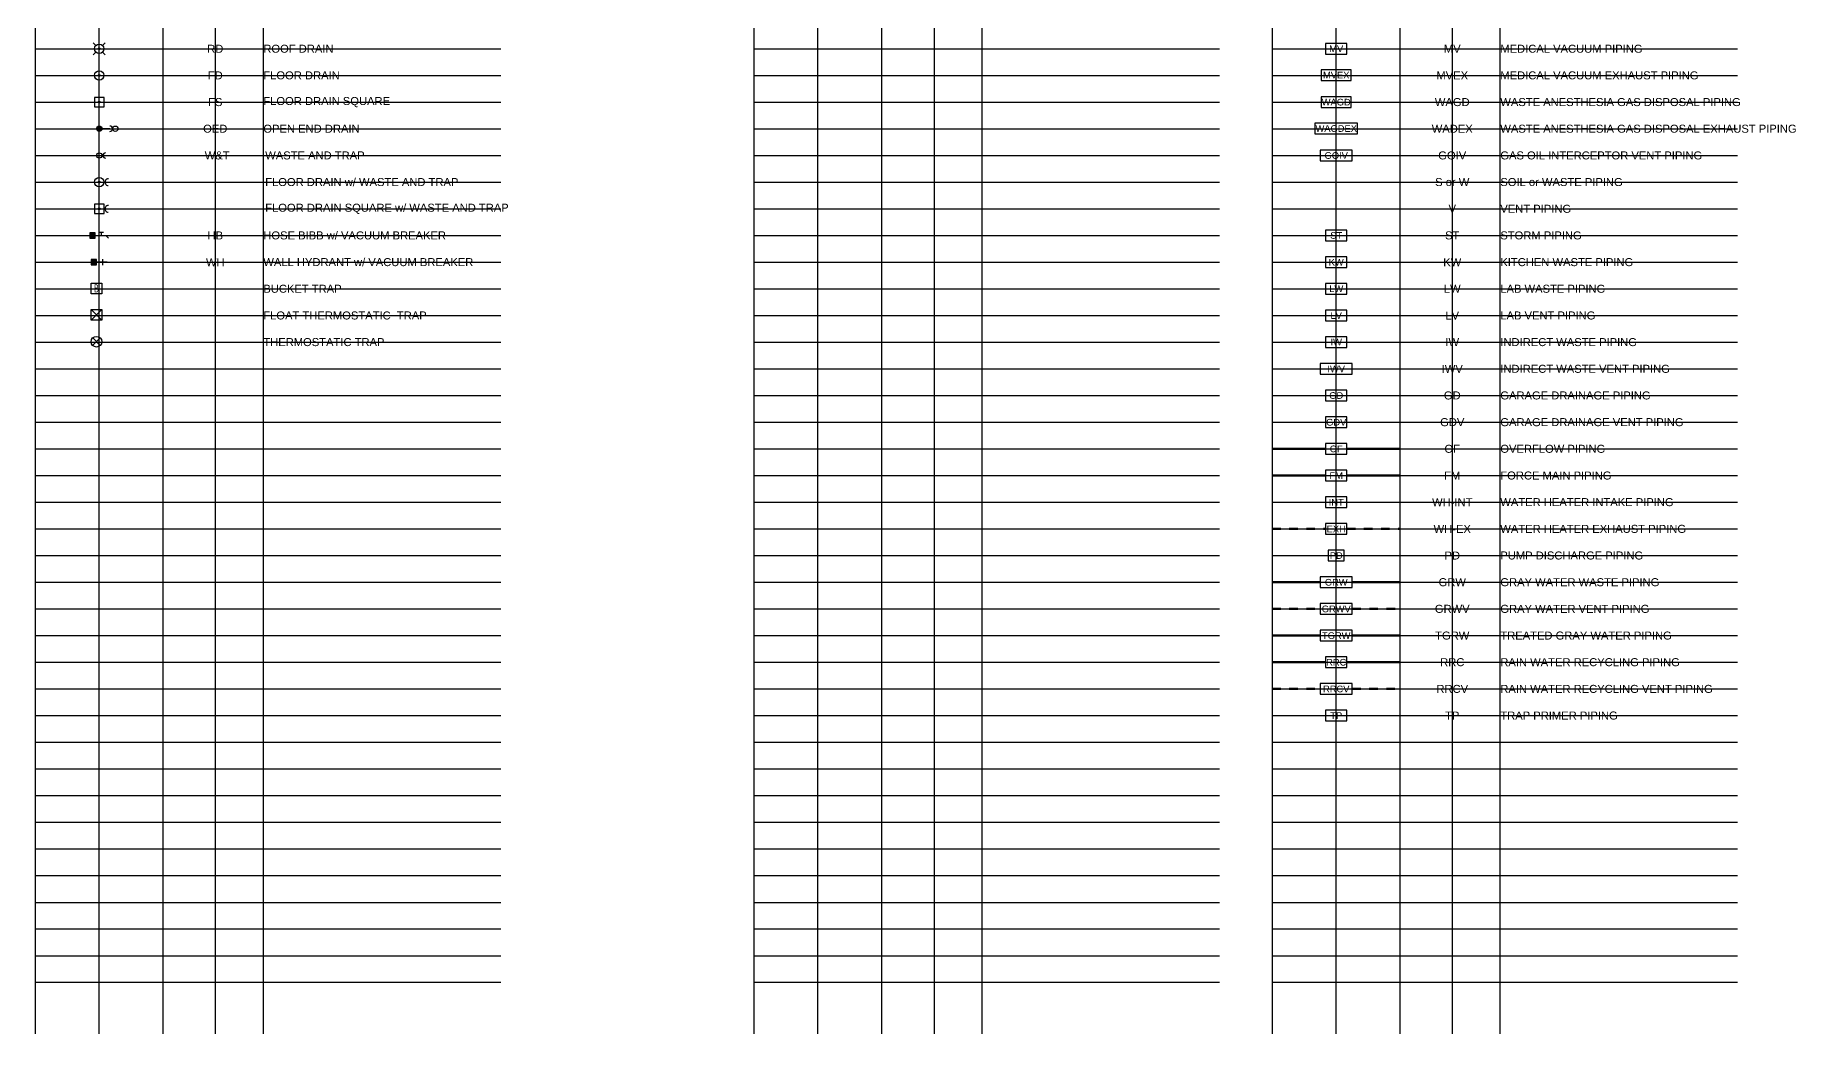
# Model space of a CAD drawing. Extents: x 1982 to 2088, y 1462 to 1485.
# Drawn here: x 2051.56 to 2072.18, y 1461.75 to 1473.45 of the extents above; entities that cross this region are included whole.
import ezdxf
from ezdxf.enums import TextEntityAlignment as Align

# ---------------------------------------------------------------- set-up
doc = ezdxf.new("R2010")
doc.units = 0
doc.header["$LTSCALE"] = 0.375
doc.header["$MEASUREMENT"] = 0
doc.linetypes.add('COND', pattern=[1.7, 1.5, -0.2])
doc.linetypes.add('VENT', pattern=[0.3, 0.2, -0.1])
for name, color, linetype in [('G-ANNO-TEXT', 70, 'Continuous'), ('P-CW-N', 4, 'Continuous'), ('P-CW-N @ 1', 4, 'Continuous'), ('P-GD-N', 2, 'Continuous'), ('P-GD-N @ 1', 2, 'Continuous'), ('P-GOIV-N', 3, 'VENT'), ('P-GOIV-N @ 1', 3, 'VENT'), ('P-GV-N', 5, 'VENT'), ('P-GV-N @ 1', 5, 'VENT'), ('P-IW-N', 1, 'Continuous'), ('P-IW-N @ 1', 1, 'Continuous'), ('P-IWV-N', 1, 'VENT'), ('P-IWV-N @ 1', 1, 'VENT'), ('P-KW-N', 1, 'Continuous'), ('P-KW-N @ 1', 1, 'Continuous'), ('P-LABV-N', 3, 'VENT'), ('P-LABV-N @ 1', 3, 'VENT'), ('P-LABW-N', 2, 'Continuous'), ('P-LABW-N @ 1', 2, 'Continuous'), ('P-MV-N', 1, 'Continuous'), ('P-MV-N @ 1', 1, 'Continuous'), ('P-MVEX-N', 1, 'VENT'), ('P-MVEX-N @ 1', 1, 'VENT'), ('P-PD-N', 6, 'Continuous'), ('P-PD-N @ 1', 6, 'Continuous'), ('P-SAN-N', 6, 'Continuous'), ('P-SANV-N', 5, 'VENT'), ('P-STRM-N', 2, 'COND'), ('P-STRM-N @ 1', 2, 'COND'), ('P-TP-N', 6, 'Continuous'), ('P-TP-N @ 1', 6, 'Continuous'), ('P-WAGD-EX-N', 6, 'Continuous'), ('P-WAGD-EX-N @ 1', 6, 'Continuous'), ('P-WAGD-N', 6, 'Continuous'), ('P-WAGD-N @ 1', 6, 'Continuous'), ('P-WH-INT-N', 213, 'Continuous'), ('P-WH-INT-N @ 1', 213, 'Continuous')]:
    doc.layers.add(name, color=color, linetype=linetype)
doc.layers.add('GRID', color=7, linetype='Continuous', plot=False)
for name, color, linetype, lineweight in [('P-FM-N', 66, 'Continuous', 60), ('P-FM-N @ 1', 66, 'Continuous', 60), ('P-GRW-N', 42, 'Continuous', 60), ('P-GRW-N @ 1', 42, 'Continuous', 60), ('P-GRWV-N', 53, 'VENT', 60), ('P-GRWV-N @ 1', 53, 'VENT', 60), ('P-OF-N', 43, 'Continuous', 60), ('P-OF-N @ 1', 43, 'Continuous', 60), ('P-RRC-N', 134, 'Continuous', 60), ('P-RRC-N @ 1', 134, 'Continuous', 60), ('P-RRCV-N', 65, 'VENT', 60), ('P-RRCV-N @ 1', 65, 'VENT', 60), ('P-TGRW-N', 105, 'Continuous', 60), ('P-TGRW-N @ 1', 105, 'Continuous', 60), ('P-WH-EXH-N', 133, 'VENT', 60), ('P-WH-EXH-N @ 1', 133, 'VENT', 60)]:
    doc.layers.add(name, color=color, linetype=linetype, lineweight=lineweight)
doc.styles.add('Arial', font='arial.ttf')
doc.styles.add('dim', font='dim.shx', dxfattribs={"width": 0.75, "height": 9})
pattern_1 = [(0, (-3e-17, -0.03125), (0, 0.015625), [])]

# ---------------------------------------------------------------- blocks, each defined once
blk = doc.blocks.new('*U71')
h = blk.add_hatch()
h.set_pattern_fill('_USER', scale=0.015625, pattern_type=0)
h.set_pattern_definition(pattern_1)
h.paths.add_polyline_path([(0.062, 0), (0, 0), (0, -0.031), (0.062, -0.031)])
h.paths.add_polyline_path([(0.062, 0.031), (0, 0.031), (0, 0), (0.062, 0)])
for p, q in [((0.109, 0.037), (0.16, 0.037)), ((0.185, 0), (0.217, -0.031))]:
    blk.add_line(p, q)
at = {"color": 0}
for p, q in [((0.134, 0), (0.134, 0.037)), ((0, 0), (0.185, 0))]:
    blk.add_line(p, q, dxfattribs=at)
blk.add_lwpolyline([(0.062, -0.031), (0.062, 0.031), (0, 0.031), (0, -0.031)], close=True)
blk = doc.blocks.new('*U72')
h = blk.add_hatch()
h.set_pattern_fill('_USER', scale=0.015625, pattern_type=0)
h.set_pattern_definition(pattern_1)
h.paths.add_polyline_path([(0.062, 0), (0, 0), (0, -0.031), (0.062, -0.031)])
h.paths.add_polyline_path([(0.062, 0.031), (0, 0.031), (0, 0), (0.062, 0)])
for p, q in [((0.134, -0.037), (0.134, 0.037)), ((0.185, 0), (0, 0))]:
    blk.add_line(p, q)
at = {"color": 0}
blk.add_line((0, 0), (0.185, 0), dxfattribs=at)
blk.add_lwpolyline([(0.062, -0.031), (0.062, 0.031), (0, 0.031), (0, -0.031)], close=True)
blk = doc.blocks.new('*U104')
blk.add_lwpolyline([(-0.063, 0.125), (0.063, 0.125), (0.063, 0), (-0.063, 0)], close=True)
at = {"style": 'dim', "width": 0.75}
blk.add_text('B', height=0.0938, dxfattribs=at).set_placement((0, 0.062), align=Align.MIDDLE)
blk = doc.blocks.new('*U105')
for p, q in [((-0.063, 0), (0.063, 0.125)), ((-0.063, 0.125), (0.063, 0))]:
    blk.add_line(p, q)
blk.add_lwpolyline([(-0.063, 0.125), (0.063, 0.125), (0.063, 0), (-0.063, 0)], close=True)
blk = doc.blocks.new('*U106')
for p, q in [((-0.045, 0.018), (0.044, 0.106)), ((-0.044, 0.106), (0.045, 0.018))]:
    blk.add_line(p, q)
blk.add_circle((0, 0.062), 0.0625)
blk = doc.blocks.new('*U109')
at = {"color": 0}
for p, q in [((-0.07, 0.07), (-0.039, 0.039)), ((0.07, 0.07), (0.039, 0.039)), ((-0.039, -0.039), (-0.07, -0.07)), ((0.039, -0.039), (0.07, -0.07))]:
    blk.add_line(p, q, dxfattribs=at)
for radius in [0.0553, 0.01]:
    blk.add_circle((0, 0), radius, dxfattribs=at)
blk = doc.blocks.new('*U108')
at = {"color": 0}
for radius in [0.0553, 0.01]:
    blk.add_circle((0, 0), radius, dxfattribs=at)
blk = doc.blocks.new('*U110')
at = {"color": 0}
blk.add_lwpolyline([(-0.056, -0.056), (0.056, -0.056), (0.056, 0.056), (-0.056, 0.056)], close=True, dxfattribs=at)
blk.add_circle((0, 0), 0.01, dxfattribs=at)
blk = doc.blocks.new('*U111')
at = {"color": 0}
for p, q in [((-0.031, 0), (0.039, 0)), ((-0.029, 0.011), (0.029, 0.011)), ((-0.022, 0.022), (0.022, 0.022)), ((0.125, 0), (0.031, 0)), ((-0.029, -0.011), (0.029, -0.011)), ((-0.022, -0.022), (0.022, -0.022))]:
    blk.add_line(p, q, dxfattribs=at)
at = {"color": 0, "linetype": 'Continuous'}
blk.add_circle((0, 0), 0.0312, dxfattribs=at)
at = {"color": 0}
blk.add_circle((0.188, 0), 0.0312, dxfattribs=at)
blk.add_arc((0.125, 0), 0.0312, 270, 90, dxfattribs=at)
blk = doc.blocks.new('*U112')
at = {"color": 0}
blk.add_circle((0, 0), 0.0312, dxfattribs=at)
blk.add_arc((0.075, 0), 0.0312, 90, 270, dxfattribs=at)
blk = doc.blocks.new('*U113')
at = {"color": 0}
for radius in [0.0553, 0.01]:
    blk.add_circle((0, 0), radius, dxfattribs=at)
blk.add_arc((0.106, 0), 0.0391, 88.7783, 270.5138, dxfattribs=at)
blk = doc.blocks.new('*U114')
at = {"color": 0}
blk.add_lwpolyline([(-0.056, -0.056), (0.056, -0.056), (0.056, 0.056), (-0.056, 0.056)], close=True, dxfattribs=at)
blk.add_circle((0, 0), 0.01, dxfattribs=at)
blk.add_arc((0.106, 0), 0.0391, 88.7783, 270.5138, dxfattribs=at)
blk = doc.blocks.new('*U153')
at = {"layer": 'DEFPOINTS'}
blk.add_lwpolyline([(-0.125, -0.0625), (0.125, -0.0625), (0.125, 0.0625), (-0.125, 0.0625)], close=True, dxfattribs=at)
at = {"style": 'Arial'}
blk.add_text('MV', height=0.07812, dxfattribs=at).set_placement((0, 0), align=Align.MIDDLE)
blk = doc.blocks.new('*U144')
at = {"layer": 'DEFPOINTS'}
blk.add_lwpolyline([(-0.177, -0.062), (0.175, -0.062), (0.175, 0.062), (-0.177, 0.062)], close=True, dxfattribs=at)
at = {"style": 'Arial'}
blk.add_text('MVEX', height=0.0781, dxfattribs=at).set_placement((0, 0), align=Align.MIDDLE)
blk = doc.blocks.new('*U154')
at = {"layer": 'DEFPOINTS'}
blk.add_lwpolyline([(-0.177, -0.062), (0.175, -0.062), (0.175, 0.062), (-0.177, 0.062)], close=True, dxfattribs=at)
at = {"style": 'Arial'}
blk.add_text('WAGD', height=0.0781, dxfattribs=at).set_placement((0, 0), align=Align.MIDDLE)
blk = doc.blocks.new('*U145')
at = {"layer": 'DEFPOINTS'}
blk.add_lwpolyline([(-0.25, -0.0625), (0.25, -0.0625), (0.25, 0.0625), (-0.25, 0.0625)], close=True, dxfattribs=at)
at = {"style": 'Arial'}
blk.add_text('WAGDEX', height=0.07812, dxfattribs=at).set_placement((0, 0), align=Align.MIDDLE)
blk = doc.blocks.new('*U147')
at = {"layer": 'DEFPOINTS'}
blk.add_lwpolyline([(-0.1875, -0.0625), (0.1875, -0.0625), (0.1875, 0.0625), (-0.1875, 0.0625)], close=True, dxfattribs=at)
at = {"style": 'Arial'}
blk.add_text('GOIV', height=0.07812, dxfattribs=at).set_placement((0, 0), align=Align.MIDDLE)
blk = doc.blocks.new('*U160')
at = {"layer": 'DEFPOINTS'}
blk.add_lwpolyline([(-0.125, -0.0625), (0.125, -0.0625), (0.125, 0.0625), (-0.125, 0.0625)], close=True, dxfattribs=at)
at = {"style": 'Arial'}
blk.add_text('ST', height=0.07812, dxfattribs=at).set_placement((0, 0), align=Align.MIDDLE)
blk = doc.blocks.new('*U161')
at = {"layer": 'DEFPOINTS'}
blk.add_lwpolyline([(-0.125, -0.0625), (0.125, -0.0625), (0.125, 0.0625), (-0.125, 0.0625)], close=True, dxfattribs=at)
at = {"style": 'Arial'}
blk.add_text('KW', height=0.07812, dxfattribs=at).set_placement((0, 0), align=Align.MIDDLE)
blk = doc.blocks.new('*U162')
at = {"layer": 'DEFPOINTS'}
blk.add_lwpolyline([(-0.125, -0.0625), (0.125, -0.0625), (0.125, 0.0625), (-0.125, 0.0625)], close=True, dxfattribs=at)
at = {"style": 'Arial'}
blk.add_text('LW', height=0.07812, dxfattribs=at).set_placement((0, 0), align=Align.MIDDLE)
blk = doc.blocks.new('*U163')
at = {"layer": 'DEFPOINTS'}
blk.add_lwpolyline([(-0.125, -0.0625), (0.125, -0.0625), (0.125, 0.0625), (-0.125, 0.0625)], close=True, dxfattribs=at)
at = {"style": 'Arial'}
blk.add_text('LV', height=0.07812, dxfattribs=at).set_placement((0, 0), align=Align.MIDDLE)
blk = doc.blocks.new('*U164')
at = {"layer": 'DEFPOINTS'}
blk.add_lwpolyline([(-0.125, -0.0625), (0.125, -0.0625), (0.125, 0.0625), (-0.125, 0.0625)], close=True, dxfattribs=at)
at = {"style": 'Arial'}
blk.add_text('IW', height=0.07812, dxfattribs=at).set_placement((0, 0), align=Align.MIDDLE)
blk = doc.blocks.new('*U165')
at = {"layer": 'DEFPOINTS'}
blk.add_lwpolyline([(-0.1875, -0.0625), (0.1875, -0.0625), (0.1875, 0.0625), (-0.1875, 0.0625)], close=True, dxfattribs=at)
at = {"style": 'Arial'}
blk.add_text('IWV', height=0.07812, dxfattribs=at).set_placement((0, 0), align=Align.MIDDLE)
blk = doc.blocks.new('*U166')
at = {"layer": 'DEFPOINTS'}
blk.add_lwpolyline([(-0.125, -0.0625), (0.125, -0.0625), (0.125, 0.0625), (-0.125, 0.0625)], close=True, dxfattribs=at)
at = {"style": 'Arial'}
blk.add_text('GD', height=0.07812, dxfattribs=at).set_placement((0, 0), align=Align.MIDDLE)
blk = doc.blocks.new('*U167')
at = {"layer": 'DEFPOINTS'}
blk.add_lwpolyline([(-0.125, -0.0625), (0.125, -0.0625), (0.125, 0.0625), (-0.125, 0.0625)], close=True, dxfattribs=at)
at = {"style": 'Arial'}
blk.add_text('GDV', height=0.07812, dxfattribs=at).set_placement((0, 0), align=Align.MIDDLE)
blk = doc.blocks.new('*U169')
at = {"layer": 'DEFPOINTS'}
blk.add_lwpolyline([(-0.125, -0.0625), (0.125, -0.0625), (0.125, 0.0625), (-0.125, 0.0625)], close=True, dxfattribs=at)
at = {"style": 'Arial'}
blk.add_text('OF', height=0.07812, dxfattribs=at).set_placement((0, 0), align=Align.MIDDLE)
blk = doc.blocks.new('*U170')
at = {"layer": 'DEFPOINTS'}
blk.add_lwpolyline([(-0.125, -0.0625), (0.125, -0.0625), (0.125, 0.0625), (-0.125, 0.0625)], close=True, dxfattribs=at)
at = {"style": 'Arial'}
blk.add_text('FM', height=0.07812, dxfattribs=at).set_placement((0, 0), align=Align.MIDDLE)
blk = doc.blocks.new('*U171')
at = {"layer": 'DEFPOINTS'}
blk.add_lwpolyline([(-0.1875, -0.0625), (0.1875, -0.0625), (0.1875, 0.0625), (-0.1875, 0.0625)], close=True, dxfattribs=at)
at = {"style": 'Arial'}
blk.add_text('TGRW', height=0.07812, dxfattribs=at).set_placement((0, 0), align=Align.MIDDLE)
blk = doc.blocks.new('*U172')
at = {"layer": 'DEFPOINTS'}
blk.add_lwpolyline([(-0.125, -0.0625), (0.125, -0.0625), (0.125, 0.0625), (-0.125, 0.0625)], close=True, dxfattribs=at)
at = {"style": 'Arial'}
blk.add_text('INT', height=0.07812, dxfattribs=at).set_placement((0, 0), align=Align.MIDDLE)
blk = doc.blocks.new('*U173')
at = {"layer": 'DEFPOINTS'}
blk.add_lwpolyline([(-0.125, -0.0625), (0.125, -0.0625), (0.125, 0.0625), (-0.125, 0.0625)], close=True, dxfattribs=at)
at = {"style": 'Arial'}
blk.add_text('EXH', height=0.07812, dxfattribs=at).set_placement((0, 0), align=Align.MIDDLE)
blk = doc.blocks.new('*U174')
at = {"layer": 'DEFPOINTS'}
blk.add_lwpolyline([(-0.09375, -0.0625), (0.09375, -0.0625), (0.09375, 0.0625), (-0.09375, 0.0625)], close=True, dxfattribs=at)
at = {"style": 'Arial'}
blk.add_text('PD', height=0.078125, dxfattribs=at).set_placement((0, 0), align=Align.MIDDLE)
blk = doc.blocks.new('*U175')
at = {"layer": 'DEFPOINTS'}
blk.add_lwpolyline([(-0.1875, -0.0625), (0.1875, -0.0625), (0.1875, 0.0625), (-0.1875, 0.0625)], close=True, dxfattribs=at)
at = {"style": 'Arial'}
blk.add_text('GRW', height=0.07812, dxfattribs=at).set_placement((0, 0), align=Align.MIDDLE)
blk = doc.blocks.new('*U176')
at = {"layer": 'DEFPOINTS'}
blk.add_lwpolyline([(-0.1875, -0.0625), (0.1875, -0.0625), (0.1875, 0.0625), (-0.1875, 0.0625)], close=True, dxfattribs=at)
at = {"style": 'Arial'}
blk.add_text('GRWV', height=0.07812, dxfattribs=at).set_placement((0, 0), align=Align.MIDDLE)
blk = doc.blocks.new('*U178')
at = {"layer": 'DEFPOINTS'}
blk.add_lwpolyline([(-0.125, -0.0625), (0.125, -0.0625), (0.125, 0.0625), (-0.125, 0.0625)], close=True, dxfattribs=at)
at = {"style": 'Arial'}
blk.add_text('RRC', height=0.07812, dxfattribs=at).set_placement((0, 0), align=Align.MIDDLE)
blk = doc.blocks.new('*U177')
at = {"layer": 'DEFPOINTS'}
blk.add_lwpolyline([(-0.1875, -0.0625), (0.1875, -0.0625), (0.1875, 0.0625), (-0.1875, 0.0625)], close=True, dxfattribs=at)
at = {"style": 'Arial'}
blk.add_text('RRCV', height=0.07812, dxfattribs=at).set_placement((0, 0), align=Align.MIDDLE)
blk = doc.blocks.new('*U179')
at = {"layer": 'DEFPOINTS'}
blk.add_lwpolyline([(-0.125, -0.0625), (0.125, -0.0625), (0.125, 0.0625), (-0.125, 0.0625)], close=True, dxfattribs=at)
at = {"style": 'Arial'}
blk.add_text('TP', height=0.07812, dxfattribs=at).set_placement((0, 0), align=Align.MIDDLE)

msp = doc.modelspace()

# ---------------------------------------------------------------- linework, layer by layer
at = {"layer": 'GRID'}
for points in [[(2051.561, 1484.896), (2051.561, 1461.748)], [(2052.311, 1461.748), (2052.311, 1484.896)], [(2053.061, 1461.748), (2053.061, 1484.896)], [(2053.67, 1484.896), (2053.67, 1461.748)], [(2054.233, 1461.748), (2054.233, 1484.896)], [(2059.979, 1484.896), (2059.979, 1461.748)], [(2060.729, 1461.748), (2060.729, 1484.896)], [(2061.479, 1461.748), (2061.479, 1484.896)], [(2062.089, 1484.896), (2062.089, 1461.748)], [(2062.651, 1461.748), (2062.651, 1484.896)], [(2066.05, 1484.896), (2066.05, 1461.748)], [(2066.8, 1461.748), (2066.8, 1484.896)], [(2067.55, 1461.748), (2067.55, 1484.896)], [(2068.159, 1484.896), (2068.159, 1461.748)], [(2068.722, 1461.748), (2068.722, 1484.896)], [(2051.561, 1473.288), (2057.013, 1473.288)], [(2059.979, 1473.288), (2065.432, 1473.288)], [(2066.05, 1473.288), (2071.502, 1473.288)], [(2051.561, 1472.976), (2057.013, 1472.976)], [(2059.979, 1472.976), (2065.432, 1472.976)], [(2066.05, 1472.976), (2071.502, 1472.976)], [(2051.561, 1472.663), (2057.013, 1472.663)], [(2059.979, 1472.663), (2065.432, 1472.663)], [(2066.05, 1472.663), (2071.502, 1472.663)], [(2051.561, 1472.351), (2057.013, 1472.351)], [(2059.979, 1472.351), (2065.432, 1472.351)], [(2066.05, 1472.351), (2071.502, 1472.351)], [(2051.561, 1472.038), (2057.013, 1472.038)], [(2059.979, 1472.038), (2065.432, 1472.038)], [(2066.05, 1472.038), (2071.502, 1472.038)], [(2051.561, 1471.726), (2057.013, 1471.726)], [(2059.979, 1471.726), (2065.432, 1471.726)], [(2066.05, 1471.726), (2071.502, 1471.726)], [(2051.561, 1471.413), (2057.013, 1471.413)], [(2059.979, 1471.413), (2065.432, 1471.413)], [(2066.05, 1471.413), (2071.502, 1471.413)], [(2051.561, 1471.101), (2057.013, 1471.101)], [(2059.979, 1471.101), (2065.432, 1471.101)], [(2066.05, 1471.101), (2071.502, 1471.101)], [(2051.561, 1470.788), (2057.013, 1470.788)], [(2059.979, 1470.788), (2065.432, 1470.788)], [(2066.05, 1470.788), (2071.502, 1470.788)], [(2051.561, 1470.476), (2057.013, 1470.476)], [(2059.979, 1470.476), (2065.432, 1470.476)], [(2066.05, 1470.476), (2071.502, 1470.476)], [(2051.561, 1470.163), (2057.013, 1470.163)], [(2059.979, 1470.163), (2065.432, 1470.163)], [(2066.05, 1470.163), (2071.502, 1470.163)], [(2051.561, 1469.851), (2057.013, 1469.851)], [(2059.979, 1469.851), (2065.432, 1469.851)], [(2066.05, 1469.851), (2071.502, 1469.851)], [(2051.561, 1469.538), (2057.013, 1469.538)], [(2059.979, 1469.538), (2065.432, 1469.538)], [(2066.05, 1469.538), (2071.502, 1469.538)], [(2051.561, 1469.226), (2057.013, 1469.226)], [(2059.979, 1469.226), (2065.432, 1469.226)], [(2066.05, 1469.226), (2071.502, 1469.226)], [(2051.561, 1468.913), (2057.013, 1468.913)], [(2059.979, 1468.913), (2065.432, 1468.913)], [(2066.05, 1468.913), (2071.502, 1468.913)], [(2051.561, 1468.601), (2057.013, 1468.601)], [(2059.979, 1468.601), (2065.432, 1468.601)], [(2066.05, 1468.601), (2071.502, 1468.601)], [(2051.561, 1468.288), (2057.013, 1468.288)], [(2059.979, 1468.288), (2065.432, 1468.288)], [(2066.05, 1468.288), (2071.502, 1468.288)], [(2051.561, 1467.976), (2057.013, 1467.976)], [(2059.979, 1467.976), (2065.432, 1467.976)], [(2066.05, 1467.976), (2071.502, 1467.976)], [(2051.561, 1467.663), (2057.013, 1467.663)], [(2059.979, 1467.663), (2065.432, 1467.663)], [(2066.05, 1467.663), (2071.502, 1467.663)], [(2051.561, 1467.351), (2057.013, 1467.351)], [(2059.979, 1467.351), (2065.432, 1467.351)], [(2066.05, 1467.351), (2071.502, 1467.351)], [(2051.561, 1467.038), (2057.013, 1467.038)], [(2059.979, 1467.038), (2065.432, 1467.038)], [(2066.05, 1467.038), (2071.502, 1467.038)], [(2051.561, 1466.726), (2057.013, 1466.726)], [(2059.979, 1466.726), (2065.432, 1466.726)], [(2066.05, 1466.726), (2071.502, 1466.726)], [(2051.561, 1466.413), (2057.013, 1466.413)], [(2059.979, 1466.413), (2065.432, 1466.413)], [(2066.05, 1466.413), (2071.502, 1466.413)], [(2051.561, 1466.101), (2057.013, 1466.101)], [(2059.979, 1466.101), (2065.432, 1466.101)], [(2066.05, 1466.101), (2071.502, 1466.101)], [(2051.561, 1465.788), (2057.013, 1465.788)], [(2059.979, 1465.788), (2065.432, 1465.788)], [(2066.05, 1465.788), (2071.502, 1465.788)], [(2051.561, 1465.476), (2057.013, 1465.476)], [(2059.979, 1465.476), (2065.432, 1465.476)], [(2066.05, 1465.476), (2071.502, 1465.476)], [(2051.561, 1465.163), (2057.013, 1465.163)], [(2059.979, 1465.163), (2065.432, 1465.163)], [(2066.05, 1465.163), (2071.502, 1465.163)], [(2051.561, 1464.851), (2057.013, 1464.851)], [(2059.979, 1464.851), (2065.432, 1464.851)], [(2066.05, 1464.851), (2071.502, 1464.851)], [(2051.561, 1464.538), (2057.013, 1464.538)], [(2059.979, 1464.538), (2065.432, 1464.538)], [(2066.05, 1464.538), (2071.502, 1464.538)], [(2051.561, 1464.226), (2057.013, 1464.226)], [(2059.979, 1464.226), (2065.432, 1464.226)], [(2066.05, 1464.226), (2071.502, 1464.226)], [(2051.561, 1463.913), (2057.013, 1463.913)], [(2059.979, 1463.913), (2065.432, 1463.913)], [(2066.05, 1463.913), (2071.502, 1463.913)], [(2051.561, 1463.601), (2057.013, 1463.601)], [(2059.979, 1463.601), (2065.432, 1463.601)], [(2066.05, 1463.601), (2071.502, 1463.601)], [(2051.561, 1463.288), (2057.013, 1463.288)], [(2059.979, 1463.288), (2065.432, 1463.288)], [(2066.05, 1463.288), (2071.502, 1463.288)], [(2051.561, 1462.976), (2057.013, 1462.976)], [(2059.979, 1462.976), (2065.432, 1462.976)], [(2066.05, 1462.976), (2071.502, 1462.976)], [(2051.561, 1462.663), (2057.013, 1462.663)], [(2059.979, 1462.663), (2065.432, 1462.663)], [(2066.05, 1462.663), (2071.502, 1462.663)], [(2051.561, 1462.351), (2057.013, 1462.351)], [(2059.979, 1462.351), (2065.432, 1462.351)], [(2066.05, 1462.351), (2071.502, 1462.351)]]:
    msp.add_lwpolyline(points, dxfattribs=at)
at = {"layer": 'P-CW-N'}
for p, q in [((2052.386, 1472.038), (2053.061, 1472.038)), ((2052.416, 1471.726), (2053.061, 1471.726)), ((2052.416, 1471.413), (2053.061, 1471.413))]:
    msp.add_line(p, q, dxfattribs=at)
at = {"layer": 'P-FM-N'}
for p, q in [((2066.05, 1468.288), (2066.675, 1468.288)), ((2066.925, 1468.288), (2067.55, 1468.288))]:
    msp.add_line(p, q, dxfattribs=at)
at = {"layer": 'P-GD-N'}
for p, q in [((2066.05, 1469.226), (2066.675, 1469.226)), ((2066.925, 1469.226), (2067.55, 1469.226))]:
    msp.add_line(p, q, dxfattribs=at)
at = {"layer": 'P-GOIV-N'}
for p, q in [((2066.05, 1472.038), (2066.612, 1472.038)), ((2066.987, 1472.038), (2067.55, 1472.038))]:
    msp.add_line(p, q, dxfattribs=at)
at = {"layer": 'P-GRW-N'}
for p, q in [((2066.05, 1467.038), (2066.612, 1467.038)), ((2066.987, 1467.038), (2067.55, 1467.038))]:
    msp.add_line(p, q, dxfattribs=at)
at = {"layer": 'P-GRWV-N'}
for p, q in [((2066.05, 1466.726), (2066.612, 1466.726)), ((2066.989, 1466.726), (2067.55, 1466.726))]:
    msp.add_line(p, q, dxfattribs=at)
at = {"layer": 'P-GV-N'}
for p, q in [((2066.05, 1468.913), (2066.667, 1468.913)), ((2066.937, 1468.913), (2067.55, 1468.913))]:
    msp.add_line(p, q, dxfattribs=at)
at = {"layer": 'P-IW-N'}
for p, q in [((2066.05, 1469.851), (2066.675, 1469.851)), ((2066.925, 1469.851), (2067.55, 1469.851))]:
    msp.add_line(p, q, dxfattribs=at)
at = {"layer": 'P-IWV-N'}
for p, q in [((2066.05, 1469.538), (2066.612, 1469.538)), ((2066.987, 1469.538), (2067.55, 1469.538))]:
    msp.add_line(p, q, dxfattribs=at)
at = {"layer": 'P-KW-N'}
for p, q in [((2066.05, 1470.788), (2066.675, 1470.788)), ((2066.925, 1470.788), (2067.55, 1470.788))]:
    msp.add_line(p, q, dxfattribs=at)
at = {"layer": 'P-LABV-N'}
for p, q in [((2066.05, 1470.163), (2066.675, 1470.163)), ((2066.925, 1470.163), (2067.55, 1470.163))]:
    msp.add_line(p, q, dxfattribs=at)
at = {"layer": 'P-LABW-N'}
for p, q in [((2066.05, 1470.476), (2066.675, 1470.476)), ((2066.925, 1470.476), (2067.55, 1470.476))]:
    msp.add_line(p, q, dxfattribs=at)
at = {"layer": 'P-MV-N'}
for p, q in [((2066.05, 1473.288), (2066.659, 1473.288)), ((2066.941, 1473.288), (2067.55, 1473.288))]:
    msp.add_line(p, q, dxfattribs=at)
at = {"layer": 'P-MVEX-N'}
for p, q in [((2066.05, 1472.976), (2066.623, 1472.976)), ((2066.975, 1472.976), (2067.55, 1472.976))]:
    msp.add_line(p, q, dxfattribs=at)
at = {"layer": 'P-OF-N'}
for p, q in [((2066.05, 1468.601), (2066.675, 1468.601)), ((2066.925, 1468.601), (2067.55, 1468.601))]:
    msp.add_line(p, q, dxfattribs=at)
at = {"layer": 'P-PD-N'}
for p, q in [((2066.05, 1467.351), (2066.706, 1467.351)), ((2066.894, 1467.351), (2067.55, 1467.351))]:
    msp.add_line(p, q, dxfattribs=at)
at = {"layer": 'P-RRC-N'}
for p, q in [((2066.05, 1466.101), (2066.675, 1466.101)), ((2066.925, 1466.101), (2067.55, 1466.101))]:
    msp.add_line(p, q, dxfattribs=at)
at = {"layer": 'P-RRCV-N'}
for p, q in [((2066.05, 1465.788), (2066.612, 1465.788)), ((2066.987, 1465.788), (2067.55, 1465.788))]:
    msp.add_line(p, q, dxfattribs=at)
at = {"layer": 'P-SAN-N'}
for p, q in [((2066.05, 1471.726), (2066.687, 1471.726)), ((2066.687, 1471.726), (2067.55, 1471.726))]:
    msp.add_line(p, q, dxfattribs=at)
at = {"layer": 'P-SANV-N'}
for p, q in [((2066.05, 1471.413), (2066.687, 1471.413)), ((2066.687, 1471.413), (2067.55, 1471.413))]:
    msp.add_line(p, q, dxfattribs=at)
at = {"layer": 'P-STRM-N'}
for p, q in [((2066.05, 1471.101), (2066.675, 1471.101)), ((2066.925, 1471.101), (2067.55, 1471.101))]:
    msp.add_line(p, q, dxfattribs=at)
at = {"layer": 'P-TGRW-N'}
for p, q in [((2066.05, 1466.413), (2066.612, 1466.413)), ((2066.987, 1466.413), (2067.55, 1466.413))]:
    msp.add_line(p, q, dxfattribs=at)
at = {"layer": 'P-TP-N'}
for p, q in [((2066.05, 1465.476), (2066.675, 1465.476)), ((2066.925, 1465.476), (2067.55, 1465.476))]:
    msp.add_line(p, q, dxfattribs=at)
at = {"layer": 'P-WAGD-EX-N'}
for p, q in [((2066.05, 1472.351), (2066.55, 1472.351)), ((2067.05, 1472.351), (2067.55, 1472.351))]:
    msp.add_line(p, q, dxfattribs=at)
at = {"layer": 'P-WAGD-N'}
for p, q in [((2066.05, 1472.663), (2066.623, 1472.663)), ((2066.975, 1472.663), (2067.55, 1472.663))]:
    msp.add_line(p, q, dxfattribs=at)
at = {"layer": 'P-WH-EXH-N'}
for p, q in [((2066.05, 1467.663), (2066.675, 1467.663)), ((2066.925, 1467.663), (2067.55, 1467.663))]:
    msp.add_line(p, q, dxfattribs=at)
at = {"layer": 'P-WH-INT-N'}
for p, q in [((2066.05, 1467.976), (2066.675, 1467.976)), ((2066.925, 1467.976), (2067.55, 1467.976))]:
    msp.add_line(p, q, dxfattribs=at)

# ---------------------------------------------------------------- block references
at = {"layer": 'P-CW-N'}
for name, p in [('*U71', (2052.202, 1471.101)), ('*U72', (2052.218, 1470.788))]:
    msp.add_blockref(name, p, dxfattribs=at)
at = {"layer": 'P-CW-N @ 1'}
for name, p in [('*U109', (2052.311, 1473.288)), ('*U108', (2052.311, 1472.976)), ('*U110', (2052.311, 1472.663)), ('*U111', (2052.311, 1472.351)), ('*U112', (2052.311, 1472.038)), ('*U113', (2052.311, 1471.726)), ('*U114', (2052.311, 1471.413)), ('*U104', (2052.278, 1470.419)), ('*U105', (2052.278, 1470.107)), ('*U106', (2052.278, 1469.794))]:
    msp.add_blockref(name, p, dxfattribs=at)
at = {"layer": 'P-FM-N @ 1'}
msp.add_blockref('*U170', (2066.8, 1468.288), dxfattribs=at)
at = {"layer": 'P-GD-N @ 1'}
msp.add_blockref('*U166', (2066.8, 1469.226), dxfattribs=at)
at = {"layer": 'P-GOIV-N @ 1'}
msp.add_blockref('*U147', (2066.8, 1472.038), dxfattribs=at)
at = {"layer": 'P-GRW-N @ 1'}
msp.add_blockref('*U175', (2066.8, 1467.038), dxfattribs=at)
at = {"layer": 'P-GRWV-N @ 1'}
msp.add_blockref('*U176', (2066.8, 1466.726), dxfattribs=at)
at = {"layer": 'P-GV-N @ 1'}
msp.add_blockref('*U167', (2066.8, 1468.913), dxfattribs=at)
at = {"layer": 'P-IW-N @ 1'}
msp.add_blockref('*U164', (2066.8, 1469.851), dxfattribs=at)
at = {"layer": 'P-IWV-N @ 1'}
msp.add_blockref('*U165', (2066.8, 1469.538), dxfattribs=at)
at = {"layer": 'P-KW-N @ 1'}
msp.add_blockref('*U161', (2066.8, 1470.788), dxfattribs=at)
at = {"layer": 'P-LABV-N @ 1'}
msp.add_blockref('*U163', (2066.8, 1470.163), dxfattribs=at)
at = {"layer": 'P-LABW-N @ 1'}
msp.add_blockref('*U162', (2066.8, 1470.476), dxfattribs=at)
at = {"layer": 'P-MV-N @ 1'}
msp.add_blockref('*U153', (2066.8, 1473.288), dxfattribs=at)
at = {"layer": 'P-MVEX-N @ 1'}
msp.add_blockref('*U144', (2066.8, 1472.979), dxfattribs=at)
at = {"layer": 'P-OF-N @ 1'}
msp.add_blockref('*U169', (2066.8, 1468.601), dxfattribs=at)
at = {"layer": 'P-PD-N @ 1'}
msp.add_blockref('*U174', (2066.8, 1467.351), dxfattribs=at)
at = {"layer": 'P-RRC-N @ 1'}
msp.add_blockref('*U178', (2066.8, 1466.101), dxfattribs=at)
at = {"layer": 'P-RRCV-N @ 1'}
msp.add_blockref('*U177', (2066.8, 1465.788), dxfattribs=at)
at = {"layer": 'P-STRM-N @ 1'}
msp.add_blockref('*U160', (2066.8, 1471.101), dxfattribs=at)
at = {"layer": 'P-TGRW-N @ 1'}
msp.add_blockref('*U171', (2066.8, 1466.413), dxfattribs=at)
at = {"layer": 'P-TP-N @ 1'}
msp.add_blockref('*U179', (2066.8, 1465.476), dxfattribs=at)
at = {"layer": 'P-WAGD-EX-N @ 1'}
msp.add_blockref('*U145', (2066.8, 1472.354), dxfattribs=at)
at = {"layer": 'P-WAGD-N @ 1'}
msp.add_blockref('*U154', (2066.8, 1472.663), dxfattribs=at)
at = {"layer": 'P-WH-EXH-N @ 1'}
msp.add_blockref('*U173', (2066.8, 1467.663), dxfattribs=at)
at = {"layer": 'P-WH-INT-N @ 1'}
msp.add_blockref('*U172', (2066.8, 1467.976), dxfattribs=at)

# ---------------------------------------------------------------- texts
at = {"layer": 'G-ANNO-TEXT', "style": 'Arial'}
for s, width, insert, char_height, attachment_point in [('RD', 0.45501, (2053.67, 1473.288), 0.0938, 5), ('ROOF DRAIN^I', 1.35975, (2054.233, 1473.288), 0.09375, 4), ('MV', 0.23795, (2068.159, 1473.288), 0.0938, 5), ('MEDICAL VACUUM PIPING', 2.35307, (2068.722, 1473.288), 0.09375, 4), ('FD', 0.5218, (2053.67, 1472.976), 0.0938, 5), ('FLOOR DRAIN', 1.35975, (2054.233, 1472.976), 0.09375, 4), ('MVEX', 0.23795, (2068.159, 1472.976), 0.0938, 5), ('MEDICAL VACUUM EXHAUST PIPING', 2.89506, (2068.722, 1472.976), 0.09375, 4), ('FS', 0.52736, (2053.67, 1472.663), 0.0938, 5), ('FLOOR DRAIN SQUARE', 1.70333, (2054.233, 1472.663), 0.09375, 4), ('WAGD', 0.23795, (2068.159, 1472.663), 0.0938, 5), ('WASTE ANESTHESIA GAS DISPOSAL PIPING', 3.4292, (2068.722, 1472.663), 0.09375, 4), ('OED', 0.39935, (2053.67, 1472.351), 0.0938, 5), ('OPEN END DRAIN', 1.35975, (2054.233, 1472.351), 0.09375, 4), ('WADEX', 0.23795, (2068.159, 1472.351), 0.0938, 5), ('WASTE ANESTHESIA GAS DISPOSAL EXHAUST PIPING', 3.76696, (2068.722, 1472.351), 0.09375, 4), ('W&T', 0.74804, (2053.692, 1472.038), 0.0938, 5), ('WASTE AND TRAP', 1.35975, (2054.255, 1472.038), 0.09375, 4), ('GOIV', 0.23795, (2068.159, 1472.038), 0.0938, 5), ('GAS OIL INTERCEPTOR VENT PIPING', 3.115, (2068.722, 1472.038), 0.09375, 4), ('FLOOR DRAIN w/ WASTE AND TRAP', 2.3684, (2054.255, 1471.726), 0.09375, 4), ('S or W', 0.97506, (2068.159, 1471.726), 0.0938, 5), ('SOIL or WASTE PIPING', 2.35307, (2068.722, 1471.726), 0.09375, 4), ('FLOOR DRAIN SQUARE w/ WASTE AND TRAP ', 2.88901, (2054.255, 1471.413), 0.09375, 4), ('V', 0.23795, (2068.159, 1471.413), 0.0938, 5), ('VENT PIPING', 2.35307, (2068.722, 1471.413), 0.09375, 4), ('HB', 0.39379, (2053.67, 1471.101), 0.0938, 5), ('HOSE BIBB w/ VACUUM BREAKER', 2.86633, (2054.233, 1471.101), 0.09375, 4), ('ST', 0.23795, (2068.159, 1471.101), 0.0938, 5), ('STORM PIPING', 2.35307, (2068.722, 1471.101), 0.09375, 4), ('WH', 0.40492, (2053.67, 1470.788), 0.0938, 5), ('WALL HYDRANT w/ VACUUM BREAKER', 3.03597, (2054.233, 1470.788), 0.09375, 4), ('KW', 0.23795, (2068.159, 1470.788), 0.0938, 5), ('KITCHEN WASTE PIPING', 2.35307, (2068.722, 1470.788), 0.09375, 4), ('BUCKET TRAP', 3.03597, (2054.233, 1470.476), 0.09375, 4), ('LW', 0.23795, (2068.159, 1470.476), 0.0938, 5), ('LAB WASTE PIPING', 2.35307, (2068.722, 1470.476), 0.09375, 4), ('FLOAT THERMOSTATIC  TRAP', 3.03597, (2054.233, 1470.163), 0.09375, 4), ('LV', 0.23795, (2068.159, 1470.163), 0.0938, 5), ('LAB VENT PIPING', 2.35307, (2068.722, 1470.163), 0.09375, 4), ('THERMOSTATIC TRAP', 3.03597, (2054.233, 1469.851), 0.09375, 4), ('IW', 0.23795, (2068.159, 1469.851), 0.0938, 5), ('INDIRECT WASTE PIPING', 2.35307, (2068.722, 1469.851), 0.09375, 4), ('IWV', 0.23795, (2068.159, 1469.538), 0.0938, 5), ('INDIRECT WASTE VENT PIPING', 2.35307, (2068.722, 1469.538), 0.09375, 4), ('GD', 0.23795, (2068.159, 1469.226), 0.0938, 5), ('GARAGE DRAINAGE PIPING', 2.35307, (2068.722, 1469.226), 0.09375, 4), ('GDV', 0.23795, (2068.159, 1468.913), 0.0938, 5), ('GARAGE DRAINAGE VENT PIPING', 2.35307, (2068.722, 1468.913), 0.09375, 4), ('OF', 0.23795, (2068.159, 1468.601), 0.0938, 5), ('OVERFLOW PIPING', 2.35307, (2068.722, 1468.601), 0.09375, 4), ('FM', 0.23795, (2068.159, 1468.288), 0.0938, 5), ('FORCE MAIN PIPING', 2.35307, (2068.722, 1468.288), 0.09375, 4), ('WH-INT', 0.23795, (2068.159, 1467.976), 0.0938, 5), ('WATER HEATER INTAKE PIPING', 2.35307, (2068.722, 1467.976), 0.09375, 4), ('WH-EX', 0.23795, (2068.159, 1467.663), 0.0938, 5), ('WATER HEATER EXHAUST PIPING', 2.35307, (2068.722, 1467.663), 0.09375, 4), ('PD', 0.23795, (2068.159, 1467.351), 0.0938, 5), ('PUMP DISCHARGE PIPING', 2.35307, (2068.722, 1467.351), 0.09375, 4), ('GRW', 0.23795, (2068.159, 1467.038), 0.0938, 5), ('GRAY WATER WASTE PIPING', 2.35307, (2068.722, 1467.038), 0.09375, 4), ('GRWV', 0.23795, (2068.159, 1466.726), 0.0938, 5), ('GRAY WATER VENT PIPING', 2.35307, (2068.722, 1466.726), 0.09375, 4), ('TGRW', 0.23795, (2068.159, 1466.413), 0.0938, 5), ('TREATED GRAY WATER PIPING', 2.35307, (2068.722, 1466.413), 0.09375, 4), ('RRC', 0.23795, (2068.159, 1466.101), 0.0938, 5), ('RAIN WATER RECYCLING PIPING', 2.35307, (2068.722, 1466.101), 0.09375, 4), ('RRCV', 0.23795, (2068.159, 1465.788), 0.0938, 5), ('RAIN WATER RECYCLING VENT PIPING', 3.81634, (2068.722, 1465.788), 0.09375, 4), ('TP', 0.23795, (2068.159, 1465.476), 0.0938, 5), ('TRAP PRIMER PIPING', 2.35307, (2068.722, 1465.476), 0.09375, 4)]:
    msp.add_mtext_dynamic_manual_height_columns(s, width=width, gutter_width=0.469, heights=[0], dxfattribs=dict(at, insert=insert, char_height=char_height, attachment_point=attachment_point))

doc.saveas('drawing.dxf')
